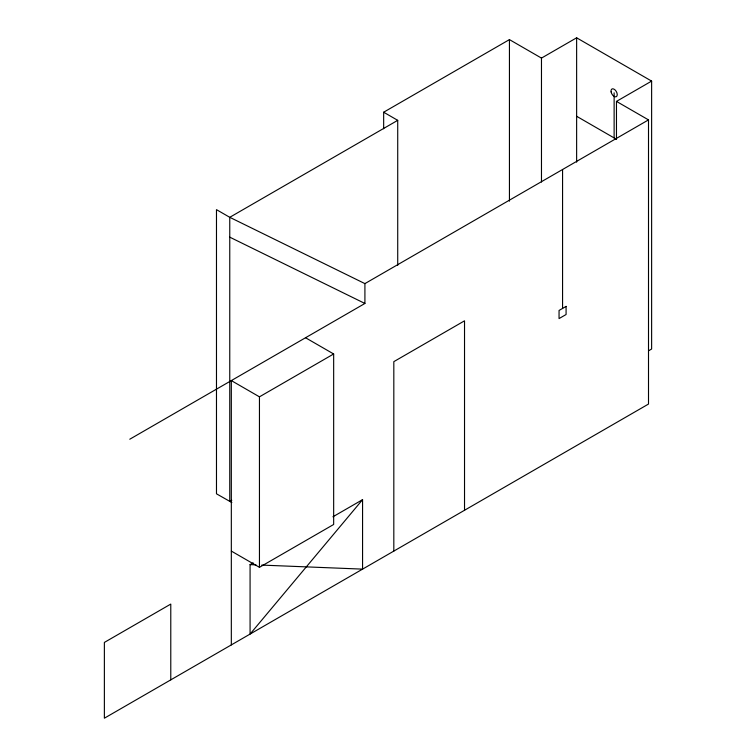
<?xml version="1.0" encoding="UTF-8"?>
<svg xmlns="http://www.w3.org/2000/svg" width="756" height="756" viewBox="0 0 756 756"><rect width="100%" height="100%" fill="white"/><g stroke="black" fill="none" stroke-linecap="round" stroke-linejoin="round"><path stroke-width="1.13" d="M261.793 565.091L362.568 569.126L362.568 499.669L250.075 634.076L250.075 564.619L253.137 562.851M383.661 128.728L383.661 112.219L509.44 39.605L541.476 58.099L576.63 37.8L651.625 81.1L651.625 349.026L648.61 350.765M397.722 265.365L397.722 120.336L229.758 217.312L216.481 209.648L216.481 493.81L231.856 502.542M616.471 139.17L616.471 101.398L651.625 81.1M231.799 500.302L229.758 501.474L229.758 217.312L364.912 283.613L648.506 119.892L648.506 404.054L104.375 718.2L104.375 642.42L170.78 604.082L170.78 679.861M129.767 439.227L364.912 303.468L364.912 283.613M231.327 644.906L231.327 380.589L259.45 396.834L333.661 353.978L333.661 524.475L259.45 567.321L231.327 551.086M332.914 516.792L362.568 499.669M250.075 564.619L255.934 564.855M229.758 237.157L364.912 303.468M616.471 101.398L648.506 119.892M576.63 116.282L616.159 139.104M383.661 112.219L397.722 120.336M305.537 337.743L333.661 353.978M614.127 92.827L614.127 137.932M576.63 37.8L576.63 162.171M562.568 169.505L562.568 308.429M541.476 58.099L541.476 182.026M509.44 39.605L509.44 201.143M464.524 510.272L464.524 320.827L393.819 361.651L393.819 551.086M259.45 396.834L259.45 567.321M566.083 306.397L559.053 310.461L559.053 318.578L566.083 314.515L566.083 306.397M611.084 91.892A4.423 2.551 60 0 0 616.263 96.692A4.423 2.551 60 0 0 615.034 89.898A4.423 2.551 60 0 0 611.084 91.892"/></g></svg>
